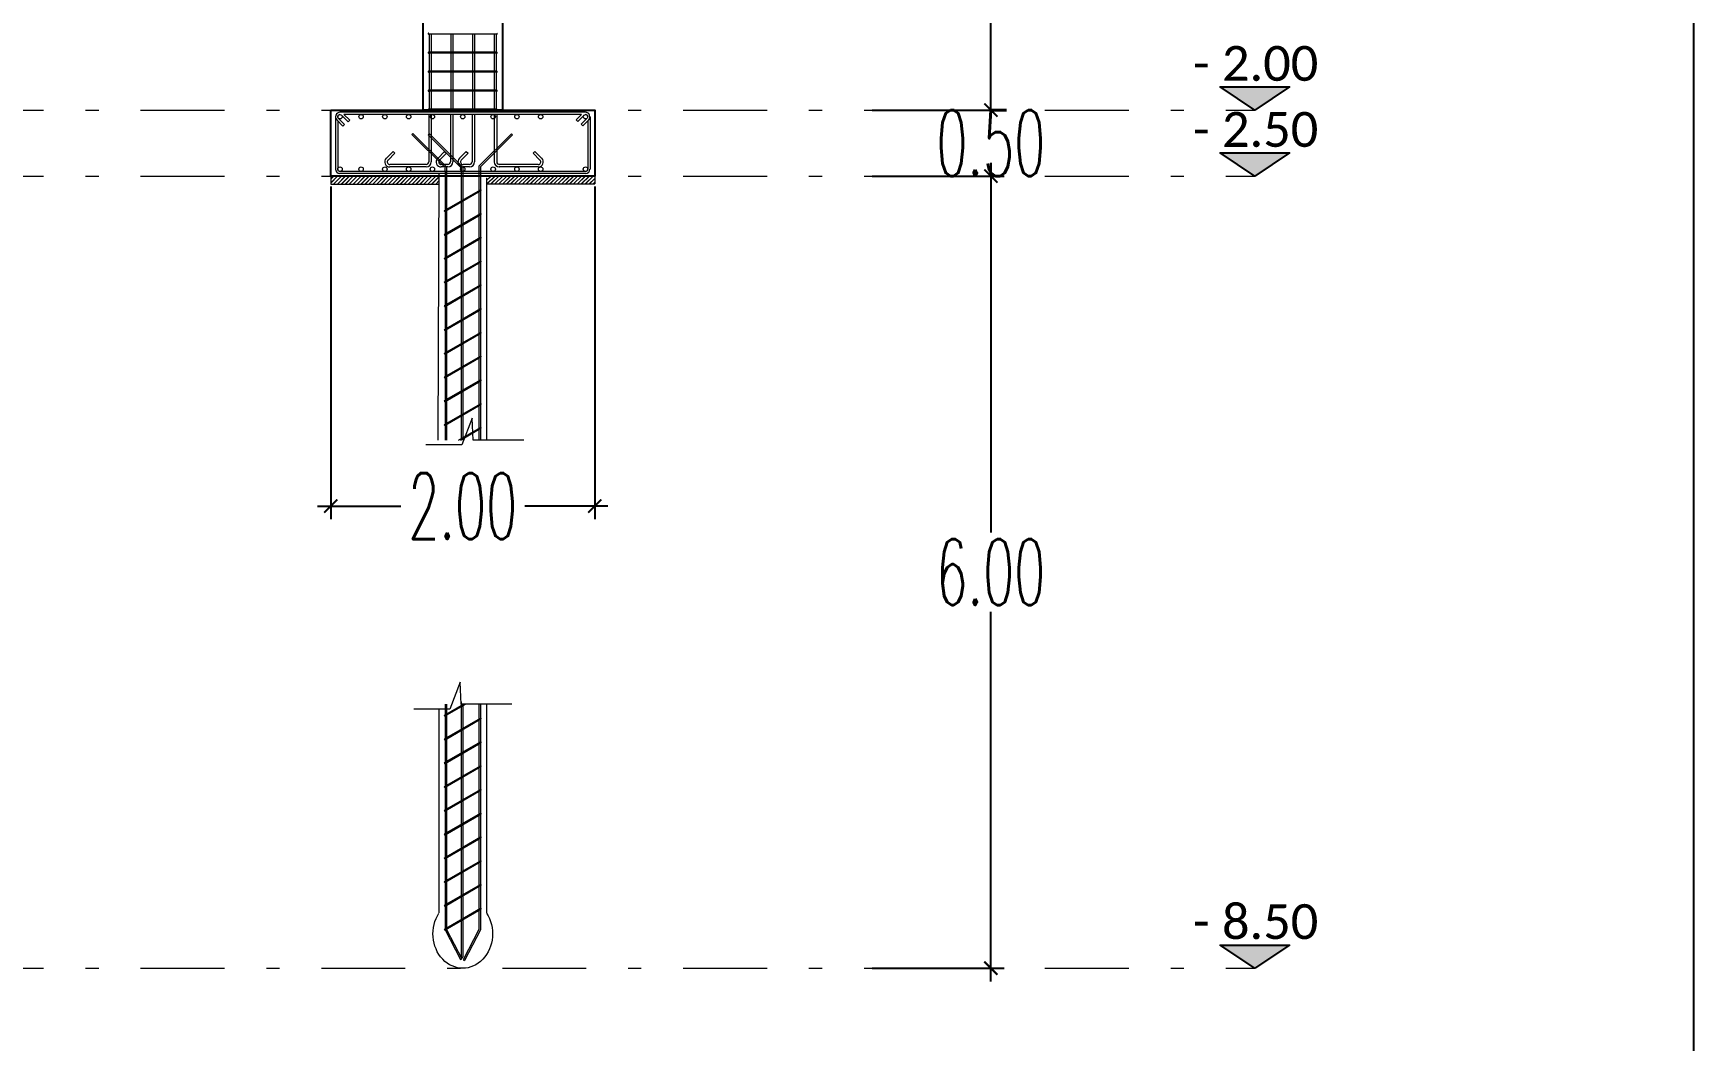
# Model space of a CAD drawing. Header units: millimetres. Extents: x 2175 to 3376, y 1504 to 1740.
# Drawn here: x 3363.49 to 3376.07, y 1604.78 to 1612.41 of the extents above; entities that cross this region are included whole.
import ezdxf

# ---------------------------------------------------------------- set-up
doc = ezdxf.new("R2010")
doc.units = ezdxf.units.MM
for name, pattern in [('DASHDOT2', [12.7, 6.35, -3.175, 0, -3.175]), ('DASHDOTX2', [50.8, 25.4, -12.7, 0, -12.7]), ('DASHED', [19.05, 12.7, -6.35])]:
    doc.linetypes.add(name, pattern=pattern)
doc.layers.add('As Atap', color=3, linetype='DASHDOTX2', lineweight=40)
doc.layers.add('Garis Dim', color=131, linetype='DASHED', lineweight=9)
for name, color, linetype in [('dinding baru', 142, 'Continuous'), ('KOP TEKS', 1, 'Continuous'), ('TEXT', 7, 'Continuous'), ('WF 150', 5, 'Continuous')]:
    doc.layers.add(name, color=color, linetype=linetype)
doc.layers.add('Layer2', color=7, linetype='DASHED', lineweight=40, true_color=0x238759)
doc.styles.add('-DIM2', font='simplex.shx', dxfattribs={"width": 0.55})
doc.styles.get("Standard").update_dxf_attribs({"font": 'arial.ttf'})
doc.dimstyles.new('DIMENSI MUSHOLLAH', dxfattribs={"dimtxt": 0.5, "dimasz": 0.1, "dimexe": 0.1, "dimexo": 0.1, "dimgap": 0.05, "dimtad": 0, "dimtih": 1, "dimtoh": 1, "dimzin": 0, "dimdsep": 46, "dimtxsty": '-DIM2', "dimblk": 'ARCHTICK', "dimcen": 0.3, "dimdle": 0.1, "dimclrd": 1, "dimclre": 1, "dimclrt": 2, "dimadec": 0, "dimazin": 0, "dimtfac": 1, "dimtix": 1, "dimtofl": 0, "dimtmove": 0, "dimatfit": 3, "dimldrblk": 'ARCHTICK', "dimfxl": 1, "dimtolj": 1, "dimtzin": 0, "dimarcsym": 0})

# ---------------------------------------------------------------- blocks, each defined once
blk = doc.blocks.new('_ArchTick')
at = {"color": 0, "linetype": 'ByBlock', "const_width": 0.15}
blk.add_lwpolyline([(-0.5, -0.5), (0.5, 0.5)], dxfattribs=at)
blk = doc.blocks.new('*D764')
at = {"layer": 'Defpoints', "color": 0, "transparency": 16777216}
for p in [(3369.748, 1611.331), (3370.748, 1611.331), (3369.748, 1605.331)]:
    blk.add_point(p, dxfattribs=at)
at = {"layer": 'dinding baru', "color": 1, "lineweight": -2, "transparency": 16777216}
for p, q in [((3370.748, 1611.431), (3370.748, 1608.631)), ((3370.748, 1605.231), (3370.748, 1608.031))]:
    blk.add_line(p, q, dxfattribs=at)
at = {"layer": 'dinding baru', "color": 1, "linetype": 'Continuous', "lineweight": -2, "transparency": 16777216}
for p, q in [((3369.848, 1611.331), (3370.848, 1611.331)), ((3369.848, 1605.331), (3370.848, 1605.331))]:
    blk.add_line(p, q, dxfattribs=at)
at = {"layer": 'dinding baru', "color": 1, "lineweight": -2, "transparency": 16777216, "xscale": 0.1, "yscale": 0.1, "zscale": 0.1}
for p, rotation in [((3370.748, 1611.331), 90), ((3370.748, 1605.331), 270)]:
    blk.add_blockref('_ArchTick', p, dxfattribs=dict(at, rotation=rotation))
at = {"layer": 'dinding baru', "color": 2, "lineweight": 0, "transparency": 16777216, "insert": (3370.748, 1608.331), "char_height": 0.5, "attachment_point": 5, "style": '-DIM2'}
blk.add_mtext('\\A1;6.00', dxfattribs=at)
blk = doc.blocks.new('*D765')
at = {"layer": 'Defpoints', "color": 0, "transparency": 16777216}
for p in [(3369.748, 1611.831), (3370.748, 1611.831), (3369.748, 1611.331)]:
    blk.add_point(p, dxfattribs=at)
at = {"layer": 'dinding baru', "color": 1, "lineweight": -2, "transparency": 16777216}
for p, q in [((3370.748, 1611.831), (3370.748, 1611.931)), ((3370.748, 1611.331), (3370.748, 1611.231))]:
    blk.add_line(p, q, dxfattribs=at)
at = {"layer": 'dinding baru', "color": 1, "linetype": 'Continuous', "lineweight": -2, "transparency": 16777216}
for p, q in [((3369.848, 1611.831), (3370.848, 1611.831)), ((3369.848, 1611.331), (3370.848, 1611.331))]:
    blk.add_line(p, q, dxfattribs=at)
at = {"layer": 'dinding baru', "color": 1, "lineweight": -2, "transparency": 16777216, "xscale": 0.1, "yscale": 0.1, "zscale": 0.1}
for p, rotation in [((3370.748, 1611.831), 270), ((3370.748, 1611.331), 90)]:
    blk.add_blockref('_ArchTick', p, dxfattribs=dict(at, rotation=rotation))
at = {"layer": 'dinding baru', "color": 2, "lineweight": 0, "transparency": 16777216, "insert": (3370.748, 1611.581), "char_height": 0.5, "attachment_point": 5, "style": '-DIM2'}
blk.add_mtext('\\A1;0.50', dxfattribs=at)
blk = doc.blocks.new('*D766')
at = {"layer": 'Defpoints', "color": 0, "transparency": 16777216}
for p in [(3369.748, 1613.831), (3370.748, 1613.831), (3369.748, 1611.831)]:
    blk.add_point(p, dxfattribs=at)
at = {"layer": 'dinding baru', "color": 1, "lineweight": -2, "transparency": 16777216}
for p, q in [((3370.748, 1613.931), (3370.748, 1613.131)), ((3370.748, 1611.731), (3370.748, 1612.531))]:
    blk.add_line(p, q, dxfattribs=at)
at = {"layer": 'dinding baru', "color": 1, "linetype": 'Continuous', "lineweight": -2, "transparency": 16777216}
for p, q in [((3369.848, 1613.831), (3370.848, 1613.831)), ((3369.848, 1611.831), (3370.848, 1611.831))]:
    blk.add_line(p, q, dxfattribs=at)
at = {"layer": 'dinding baru', "color": 1, "lineweight": -2, "transparency": 16777216, "xscale": 0.1, "yscale": 0.1, "zscale": 0.1}
for p, rotation in [((3370.748, 1613.831), 90), ((3370.748, 1611.831), 270)]:
    blk.add_blockref('_ArchTick', p, dxfattribs=dict(at, rotation=rotation))
at = {"layer": 'dinding baru', "color": 2, "lineweight": 0, "transparency": 16777216, "insert": (3370.748, 1612.831), "char_height": 0.5, "attachment_point": 5, "style": '-DIM2'}
blk.add_mtext('\\A1;2.00', dxfattribs=at)
blk = doc.blocks.new('*D798')
at = {"layer": 'Defpoints', "color": 0, "transparency": 16777216}
for p in [(3365.748, 1611.351), (3367.748, 1611.351), (3367.748, 1608.831)]:
    blk.add_point(p, dxfattribs=at)
at = {"layer": 'dinding baru', "color": 1, "linetype": 'Continuous', "lineweight": -2, "transparency": 16777216}
for p, q in [((3365.748, 1611.251), (3365.748, 1608.731)), ((3367.748, 1611.251), (3367.748, 1608.731))]:
    blk.add_line(p, q, dxfattribs=at)
at = {"layer": 'dinding baru', "color": 1, "lineweight": -2, "transparency": 16777216}
for p, q in [((3365.648, 1608.831), (3366.279, 1608.831)), ((3367.848, 1608.831), (3367.217, 1608.831))]:
    blk.add_line(p, q, dxfattribs=at)
at = {"layer": 'dinding baru', "color": 1, "lineweight": -2, "transparency": 16777216, "xscale": 0.1, "yscale": 0.1, "zscale": 0.1, "rotation": 180}
blk.add_blockref('_ArchTick', (3365.748, 1608.831), dxfattribs=at)
at = {"layer": 'dinding baru', "color": 1, "lineweight": -2, "transparency": 16777216, "xscale": 0.1, "yscale": 0.1, "zscale": 0.1}
blk.add_blockref('_ArchTick', (3367.748, 1608.831), dxfattribs=at)
at = {"layer": 'dinding baru', "color": 2, "lineweight": 0, "transparency": 16777216, "insert": (3366.748, 1608.831), "char_height": 0.5, "attachment_point": 5, "style": '-DIM2'}
blk.add_mtext('\\A1;2.00', dxfattribs=at)

msp = doc.modelspace()

# ---------------------------------------------------------------- hatches: boundary and pattern name
at = {"layer": 'Layer2', "linetype": 'ByBlock', "lineweight": 5}
h = msp.add_hatch(dxfattribs=at)
h.set_pattern_fill('JIS_LC_8', scale=0.0027, style=0)
h.set_pattern_definition([(45, (387.98299, 381.259822), (-0.01489166881, 0.01489166881), []), (45, (387.98407, 381.259822), (-0.01489166881, 0.01489166881), [])])
h.paths.add_polyline_path([(3366.508, 1611.329), (3365.748, 1611.33), (3365.748, 1611.27), (3366.508, 1611.269)])
h.paths.add_polyline_path([(3366.508, 1611.331), (3366.508, 1611.331), (3366.508, 1611.271), (3366.508, 1611.271)], flags=17)
h.paths.add_polyline_path([(3366.568, 1611.334), (3366.508, 1611.331), (3366.508, 1611.271), (3366.568, 1611.274)])
h.paths.add_polyline_path([(3367.748, 1611.331), (3366.928, 1611.331), (3366.928, 1611.271), (3367.748, 1611.271)])
at = {"layer": 'TEXT'}
h = msp.add_hatch(color=256, dxfattribs=at)
h.dxf.hatch_style = 1
h.paths.add_polyline_path([(3372.748, 1611.831), (3372.486, 1612.006), (3373.01, 1612.006)])
h = msp.add_hatch(color=256, dxfattribs=at)
h.dxf.hatch_style = 1
h.paths.add_polyline_path([(3372.748, 1611.331), (3372.486, 1611.506), (3373.01, 1611.506)])
h = msp.add_hatch(color=256, dxfattribs=at)
h.dxf.hatch_style = 1
h.paths.add_polyline_path([(3372.748, 1605.331), (3372.486, 1605.506), (3373.01, 1605.506)])

# ---------------------------------------------------------------- linework, layer by layer
at = {"layer": 'As Atap', "color": 0, "linetype": 'ByBlock', "lineweight": 5}
for p, q in [((3366.494, 1612.405), (3366.494, 1612.269)), ((3366.509, 1612.405), (3366.509, 1612.269)), ((3366.658, 1612.405), (3366.658, 1612.269)), ((3366.673, 1612.405), (3366.673, 1612.269)), ((3366.823, 1612.405), (3366.823, 1612.269)), ((3366.838, 1612.405), (3366.838, 1612.269)), ((3366.987, 1612.405), (3366.987, 1612.269)), ((3367.002, 1612.405), (3367.002, 1612.269)), ((3366.494, 1612.261), (3366.494, 1612.125)), ((3366.509, 1612.261), (3366.509, 1612.125)), ((3366.658, 1612.261), (3366.658, 1612.125)), ((3366.673, 1612.261), (3366.673, 1612.125)), ((3366.823, 1612.261), (3366.823, 1612.125)), ((3366.838, 1612.261), (3366.838, 1612.125)), ((3366.987, 1612.261), (3366.987, 1612.125)), ((3367.002, 1612.261), (3367.002, 1612.125)), ((3366.494, 1612.117), (3366.494, 1611.981)), ((3366.509, 1612.117), (3366.509, 1611.981)), ((3366.658, 1612.117), (3366.658, 1611.981)), ((3366.673, 1612.117), (3366.673, 1611.981)), ((3366.823, 1612.117), (3366.823, 1611.981)), ((3366.838, 1612.117), (3366.838, 1611.981)), ((3366.987, 1612.117), (3366.987, 1611.981)), ((3367.002, 1612.117), (3367.002, 1611.981)), ((3366.494, 1611.973), (3366.494, 1611.837)), ((3366.509, 1611.973), (3366.509, 1611.837)), ((3366.658, 1611.973), (3366.658, 1611.837)), ((3366.673, 1611.973), (3366.673, 1611.837)), ((3366.823, 1611.973), (3366.823, 1611.837)), ((3366.838, 1611.973), (3366.838, 1611.837)), ((3366.987, 1611.973), (3366.987, 1611.837)), ((3367.002, 1611.973), (3367.002, 1611.837)), ((3365.784, 1611.78), (3365.784, 1611.383)), ((3365.801, 1611.749), (3365.801, 1611.388)), ((3366.49, 1611.797), (3366.49, 1611.438)), ((3366.509, 1611.797), (3366.509, 1611.447)), ((3366.654, 1611.797), (3366.654, 1611.438)), ((3366.673, 1611.797), (3366.673, 1611.438)), ((3366.819, 1611.797), (3366.819, 1611.438)), ((3366.838, 1611.797), (3366.838, 1611.438)), ((3366.987, 1611.797), (3366.987, 1611.441)), ((3367.006, 1611.797), (3367.006, 1611.439)), ((3367.695, 1611.749), (3367.695, 1611.383)), ((3367.712, 1611.78), (3367.712, 1611.383)), ((3366.509, 1611.447), (3366.509, 1611.438)), ((3366.613, 1611.392), (3366.613, 1611.366)), ((3366.614, 1611.366), (3366.614, 1611.072)), ((3366.625, 1611.392), (3366.625, 1611.366)), ((3366.626, 1611.366), (3366.626, 1611.079)), ((3366.736, 1611.393), (3366.736, 1611.143)), ((3366.748, 1611.398), (3366.748, 1611.15)), ((3366.87, 1611.405), (3366.87, 1611.366)), ((3366.87, 1611.366), (3366.87, 1611.221)), ((3366.882, 1611.4), (3366.882, 1611.366)), ((3366.882, 1611.366), (3366.882, 1611.227)), ((3367.356, 1611.367), (3367.356, 1611.366)), ((3367.356, 1611.367), (3367.356, 1611.366)), ((3366.87, 1611.212), (3366.87, 1611.041)), ((3366.882, 1611.219), (3366.882, 1611.047)), ((3366.736, 1611.135), (3366.736, 1610.963)), ((3366.748, 1611.142), (3366.748, 1610.97)), ((3366.614, 1611.064), (3366.614, 1610.892)), ((3366.626, 1611.071), (3366.626, 1610.899)), ((3366.748, 1610.962), (3366.748, 1610.79)), ((3366.87, 1611.032), (3366.87, 1610.861)), ((3366.882, 1611.039), (3366.882, 1610.867)), ((3366.614, 1610.884), (3366.614, 1610.712)), ((3366.626, 1610.891), (3366.626, 1610.719)), ((3366.736, 1610.955), (3366.736, 1610.783)), ((3366.87, 1610.852), (3366.87, 1610.681)), ((3366.882, 1610.859), (3366.882, 1610.687)), ((3366.626, 1610.711), (3366.626, 1610.539)), ((3366.736, 1610.775), (3366.736, 1610.603)), ((3366.748, 1610.782), (3366.748, 1610.61)), ((3366.614, 1610.704), (3366.614, 1610.532)), ((3366.736, 1610.595), (3366.736, 1610.423)), ((3366.748, 1610.602), (3366.748, 1610.43)), ((3366.87, 1610.672), (3366.87, 1610.501)), ((3366.882, 1610.679), (3366.882, 1610.507)), ((3366.614, 1610.524), (3366.614, 1610.352)), ((3366.626, 1610.531), (3366.626, 1610.359)), ((3366.87, 1610.492), (3366.87, 1610.321)), ((3366.882, 1610.499), (3366.882, 1610.327)), ((3366.614, 1610.344), (3366.614, 1610.172)), ((3366.626, 1610.351), (3366.626, 1610.179)), ((3366.736, 1610.415), (3366.736, 1610.243)), ((3366.748, 1610.422), (3366.748, 1610.25)), ((3366.736, 1610.235), (3366.736, 1610.063)), ((3366.748, 1610.242), (3366.748, 1610.07)), ((3366.87, 1610.312), (3366.87, 1610.141)), ((3366.882, 1610.319), (3366.882, 1610.147)), ((3366.614, 1610.164), (3366.614, 1609.992)), ((3366.626, 1610.171), (3366.626, 1609.999)), ((3366.87, 1610.132), (3366.87, 1609.961)), ((3366.882, 1610.139), (3366.882, 1609.967)), ((3366.614, 1609.984), (3366.614, 1609.812)), ((3366.626, 1609.991), (3366.626, 1609.819)), ((3366.736, 1610.055), (3366.736, 1609.883)), ((3366.748, 1610.062), (3366.748, 1609.89)), ((3366.882, 1609.959), (3366.882, 1609.787)), ((3366.736, 1609.875), (3366.736, 1609.703)), ((3366.748, 1609.882), (3366.748, 1609.71)), ((3366.87, 1609.952), (3366.87, 1609.781)), ((3366.614, 1609.804), (3366.614, 1609.632)), ((3366.626, 1609.811), (3366.626, 1609.639)), ((3366.87, 1609.772), (3366.87, 1609.601)), ((3366.882, 1609.779), (3366.882, 1609.607)), ((3366.614, 1609.624), (3366.614, 1609.452)), ((3366.626, 1609.631), (3366.626, 1609.459)), ((3366.736, 1609.695), (3366.736, 1609.523)), ((3366.748, 1609.702), (3366.748, 1609.53)), ((3366.87, 1609.592), (3366.87, 1609.421)), ((3366.882, 1609.599), (3366.882, 1609.427)), ((3366.736, 1609.515), (3366.736, 1609.343)), ((3366.748, 1609.522), (3366.748, 1609.35)), ((3366.614, 1609.444), (3366.614, 1609.331)), ((3366.626, 1609.451), (3366.626, 1609.331)), ((3366.736, 1609.335), (3366.736, 1609.331)), ((3366.748, 1609.342), (3366.748, 1609.331)), ((3366.87, 1609.412), (3366.87, 1609.331)), ((3366.882, 1609.419), (3366.882, 1609.331)), ((3366.614, 1607.331), (3366.614, 1607.25)), ((3366.626, 1607.331), (3366.626, 1607.257)), ((3366.736, 1607.349), (3366.736, 1607.321)), ((3366.748, 1607.331), (3366.748, 1607.328)), ((3366.748, 1607.32), (3366.748, 1607.148)), ((3366.87, 1607.331), (3366.87, 1607.219)), ((3366.882, 1607.331), (3366.882, 1607.225)), ((3366.614, 1607.242), (3366.614, 1607.07)), ((3366.626, 1607.249), (3366.626, 1607.077)), ((3366.736, 1607.313), (3366.736, 1607.141)), ((3366.87, 1607.21), (3366.87, 1607.039)), ((3366.882, 1607.217), (3366.882, 1607.045)), ((3366.614, 1607.062), (3366.614, 1606.89)), ((3366.626, 1607.069), (3366.626, 1606.897)), ((3366.736, 1607.133), (3366.736, 1606.961)), ((3366.748, 1607.14), (3366.748, 1606.968)), ((3366.736, 1606.953), (3366.736, 1606.781)), ((3366.748, 1606.96), (3366.748, 1606.788)), ((3366.87, 1607.03), (3366.87, 1606.859)), ((3366.882, 1607.037), (3366.882, 1606.865)), ((3366.614, 1606.882), (3366.614, 1606.71)), ((3366.626, 1606.889), (3366.626, 1606.717)), ((3366.87, 1606.85), (3366.87, 1606.679)), ((3366.882, 1606.857), (3366.882, 1606.685)), ((3366.614, 1606.702), (3366.614, 1606.53)), ((3366.626, 1606.709), (3366.626, 1606.537)), ((3366.736, 1606.773), (3366.736, 1606.601)), ((3366.748, 1606.78), (3366.748, 1606.608)), ((3366.736, 1606.593), (3366.736, 1606.421)), ((3366.748, 1606.6), (3366.748, 1606.428)), ((3366.87, 1606.67), (3366.87, 1606.499)), ((3366.882, 1606.677), (3366.882, 1606.505)), ((3366.614, 1606.522), (3366.614, 1606.35)), ((3366.626, 1606.529), (3366.626, 1606.357)), ((3366.87, 1606.49), (3366.87, 1606.319)), ((3366.882, 1606.497), (3366.882, 1606.325)), ((3366.614, 1606.342), (3366.614, 1606.17)), ((3366.626, 1606.349), (3366.626, 1606.177)), ((3366.736, 1606.413), (3366.736, 1606.241)), ((3366.748, 1606.42), (3366.748, 1606.248)), ((3366.87, 1606.31), (3366.87, 1606.139)), ((3366.882, 1606.317), (3366.882, 1606.145)), ((3366.736, 1606.233), (3366.736, 1606.061)), ((3366.748, 1606.24), (3366.748, 1606.068)), ((3366.614, 1606.162), (3366.614, 1605.99)), ((3366.626, 1606.169), (3366.626, 1605.997)), ((3366.748, 1606.06), (3366.748, 1605.888)), ((3366.87, 1606.13), (3366.87, 1605.959)), ((3366.882, 1606.137), (3366.882, 1605.965)), ((3366.614, 1605.982), (3366.614, 1605.81)), ((3366.626, 1605.989), (3366.626, 1605.817)), ((3366.736, 1606.053), (3366.736, 1605.881)), ((3366.87, 1605.95), (3366.87, 1605.779)), ((3366.882, 1605.957), (3366.882, 1605.785)), ((3366.626, 1605.809), (3366.626, 1605.637)), ((3366.736, 1605.873), (3366.736, 1605.701)), ((3366.748, 1605.88), (3366.748, 1605.708)), ((3366.614, 1605.802), (3366.614, 1605.63)), ((3366.736, 1605.693), (3366.736, 1605.414)), ((3366.748, 1605.7), (3366.748, 1605.414)), ((3366.87, 1605.77), (3366.87, 1605.625)), ((3366.882, 1605.777), (3366.882, 1605.622)), ((3366.626, 1605.629), (3366.626, 1605.625)), ((3366.626, 1605.629), (3366.626, 1605.625))]:
    msp.add_line(p, q, dxfattribs=at)
at = {"layer": 'As Atap', "color": 7, "linetype": 'ByBlock', "lineweight": 5}
for p, q in [((3366.568, 1611.352), (3366.558, 1609.331)), ((3365.748, 1611.331), (3365.748, 1611.269)), ((3366.928, 1611.314), (3366.928, 1609.331)), ((3367.748, 1611.331), (3367.748, 1611.271)), ((3366.928, 1607.331), (3366.928, 1605.75)), ((3366.568, 1607.294), (3366.568, 1605.75))]:
    msp.add_line(p, q, dxfattribs=at)
at = {"layer": 'As Atap', "color": 2, "linetype": 'ByBlock', "lineweight": 5}
msp.add_line((3366.736, 1605.332), (3366.736, 1605.331), dxfattribs=at)
at = {"layer": 'Garis Dim', "color": 0, "linetype": 'ByBlock', "lineweight": 5}
for p, q in [((3367.006, 1612.405), (3366.49, 1612.405)), ((3367.006, 1612.269), (3366.49, 1612.269)), ((3367.006, 1612.261), (3366.49, 1612.261)), ((3367.006, 1612.125), (3366.49, 1612.125)), ((3367.006, 1612.117), (3366.49, 1612.117)), ((3367.006, 1611.981), (3366.49, 1611.981)), ((3367.006, 1611.973), (3366.49, 1611.973)), ((3365.788, 1611.797), (3365.788, 1611.797)), ((3365.794, 1611.756), (3365.84, 1611.71)), ((3365.805, 1611.769), (3365.853, 1611.721)), ((3367.678, 1611.814), (3365.818, 1611.814)), ((3365.829, 1611.792), (3365.879, 1611.742)), ((3365.853, 1611.721), (3365.84, 1611.71)), ((3367.648, 1611.797), (3365.848, 1611.797)), ((3365.848, 1611.797), (3365.892, 1611.753)), ((3365.892, 1611.753), (3365.879, 1611.742)), ((3367.006, 1611.837), (3366.49, 1611.837)), ((3367.006, 1611.829), (3366.49, 1611.829)), ((3367.648, 1611.797), (3367.607, 1611.756)), ((3367.607, 1611.756), (3367.619, 1611.745)), ((3367.665, 1611.79), (3367.619, 1611.745)), ((3367.691, 1611.769), (3367.645, 1611.723)), ((3367.645, 1611.723), (3367.657, 1611.711)), ((3367.702, 1611.756), (3367.657, 1611.711)), ((3366.37, 1611.654), (3366.362, 1611.646)), ((3366.611, 1611.397), (3366.362, 1611.646)), ((3366.62, 1611.405), (3366.37, 1611.654)), ((3366.494, 1611.652), (3366.485, 1611.643)), ((3366.736, 1611.393), (3366.485, 1611.643)), ((3366.748, 1611.397), (3366.494, 1611.652)), ((3366.87, 1611.405), (3367.116, 1611.651)), ((3366.882, 1611.4), (3367.124, 1611.642)), ((3367.116, 1611.651), (3367.124, 1611.642)), ((3366.168, 1611.465), (3366.22, 1611.518)), ((3366.182, 1611.452), (3366.234, 1611.504)), ((3366.22, 1611.518), (3366.234, 1611.504)), ((3366.558, 1611.465), (3366.61, 1611.518)), ((3366.571, 1611.452), (3366.624, 1611.504)), ((3366.61, 1611.518), (3366.624, 1611.504)), ((3366.722, 1611.465), (3366.774, 1611.518)), ((3366.736, 1611.452), (3366.788, 1611.504)), ((3366.774, 1611.518), (3366.788, 1611.504)), ((3367.295, 1611.518), (3367.281, 1611.504)), ((3367.333, 1611.452), (3367.281, 1611.504)), ((3367.347, 1611.465), (3367.295, 1611.518)), ((3367.678, 1611.366), (3365.818, 1611.366)), ((3367.578, 1611.35), (3365.818, 1611.35)), ((3367.678, 1611.35), (3365.818, 1611.35)), ((3366.471, 1611.419), (3366.195, 1611.419)), ((3366.471, 1611.4), (3366.195, 1611.4)), ((3366.635, 1611.419), (3366.585, 1611.419)), ((3366.635, 1611.4), (3366.585, 1611.4)), ((3366.799, 1611.419), (3366.75, 1611.419)), ((3366.799, 1611.4), (3366.75, 1611.4)), ((3367.32, 1611.419), (3367.025, 1611.419)), ((3367.32, 1611.4), (3367.025, 1611.4)), ((3367.032, 1611.397), (3367.029, 1611.4)), ((3366.61, 1611.07), (3366.882, 1611.227)), ((3366.614, 1611.064), (3366.886, 1611.221)), ((3366.61, 1610.89), (3366.882, 1611.047)), ((3366.614, 1610.884), (3366.886, 1611.041)), ((3366.61, 1610.71), (3366.882, 1610.867)), ((3366.614, 1610.704), (3366.886, 1610.861)), ((3366.61, 1610.53), (3366.882, 1610.687)), ((3366.614, 1610.524), (3366.886, 1610.681)), ((3366.61, 1610.35), (3366.882, 1610.507)), ((3366.614, 1610.344), (3366.886, 1610.501)), ((3366.61, 1610.17), (3366.882, 1610.327)), ((3366.614, 1610.164), (3366.886, 1610.321)), ((3366.61, 1609.99), (3366.882, 1610.147)), ((3366.614, 1609.984), (3366.886, 1610.141)), ((3366.61, 1609.81), (3366.882, 1609.967)), ((3366.614, 1609.804), (3366.886, 1609.961)), ((3366.61, 1609.63), (3366.882, 1609.787)), ((3366.614, 1609.624), (3366.886, 1609.781)), ((3366.61, 1609.45), (3366.882, 1609.607)), ((3366.614, 1609.444), (3366.886, 1609.601)), ((3366.716, 1609.331), (3366.882, 1609.427)), ((3366.731, 1609.331), (3366.886, 1609.421)), ((3366.61, 1607.248), (3366.754, 1607.331)), ((3366.614, 1607.242), (3366.769, 1607.331)), ((3366.61, 1607.068), (3366.882, 1607.225)), ((3366.614, 1607.062), (3366.886, 1607.219)), ((3366.61, 1606.888), (3366.882, 1607.045)), ((3366.614, 1606.882), (3366.886, 1607.039)), ((3366.61, 1606.708), (3366.882, 1606.865)), ((3366.614, 1606.702), (3366.886, 1606.859)), ((3366.61, 1606.528), (3366.882, 1606.685)), ((3366.614, 1606.522), (3366.886, 1606.679)), ((3366.61, 1606.348), (3366.882, 1606.505)), ((3366.614, 1606.342), (3366.886, 1606.499)), ((3366.61, 1606.168), (3366.882, 1606.325)), ((3366.614, 1606.162), (3366.886, 1606.319)), ((3366.61, 1605.988), (3366.882, 1606.145)), ((3366.614, 1605.982), (3366.886, 1606.139)), ((3366.61, 1605.808), (3366.882, 1605.965)), ((3366.614, 1605.802), (3366.886, 1605.959)), ((3366.61, 1605.628), (3366.882, 1605.785)), ((3366.614, 1605.622), (3366.886, 1605.779)), ((3366.614, 1605.622), (3366.732, 1605.396)), ((3366.626, 1605.625), (3366.742, 1605.402)), ((3366.87, 1605.625), (3366.75, 1605.394)), ((3366.882, 1605.622), (3366.761, 1605.389)), ((3366.732, 1605.396), (3366.742, 1605.402)), ((3366.736, 1605.414), (3366.748, 1605.414)), ((3366.75, 1605.394), (3366.761, 1605.389))]:
    msp.add_line(p, q, dxfattribs=at)
at = {"layer": 'Garis Dim', "linetype": 'DASHDOT2', "ltscale": 0.1}
for p, q in [((3243.748, 1611.831), (3372.748, 1611.831)), ((3243.748, 1611.331), (3372.748, 1611.331)), ((3243.748, 1605.331), (3372.748, 1605.331))]:
    msp.add_line(p, q, dxfattribs=at)
at = {"layer": 'Garis Dim', "color": 7, "linetype": 'ByBlock', "lineweight": 5}
for p, q in [((3365.748, 1611.269), (3366.568, 1611.269)), ((3366.928, 1611.271), (3367.748, 1611.271))]:
    msp.add_line(p, q, dxfattribs=at)
at = {"layer": 'Garis Dim', "color": 0, "linetype": 'ByBlock', "lineweight": 5}
for centre in [(3365.818, 1611.78), (3365.978, 1611.78), (3366.158, 1611.78), (3366.338, 1611.78), (3366.518, 1611.78), (3366.748, 1611.78), (3366.978, 1611.78), (3367.158, 1611.78), (3367.338, 1611.78), (3367.678, 1611.78), (3365.818, 1611.383), (3365.978, 1611.383), (3366.158, 1611.383), (3366.338, 1611.383), (3366.518, 1611.383), (3366.748, 1611.383), (3366.978, 1611.383), (3367.158, 1611.383), (3367.338, 1611.383), (3367.678, 1611.383)]:
    msp.add_circle(centre, 0.0168, dxfattribs=at)
for centre, radius, start, end in [((3366.49, 1612.409), 0.00384, 90, 270.0006), ((3367.006, 1612.409), 0.00384, 270, 90), ((3366.49, 1612.265), 0.00384, 90, 270.0006), ((3367.006, 1612.265), 0.00384, 270, 90), ((3366.49, 1612.121), 0.00384, 90, 270.0006), ((3367.006, 1612.121), 0.00384, 270, 90), ((3366.49, 1611.977), 0.00384, 90, 270.0006), ((3367.006, 1611.977), 0.00384, 270, 90), ((3365.818, 1611.78), 0.0336, 90, 225), ((3365.818, 1611.78), 0.0336, 90, 180), ((3365.818, 1611.78), 0.0336, 90, 180), ((3365.818, 1611.78), 0.0168, 90, 180), ((3366.49, 1611.833), 0.00384, 90, 270.0006), ((3367.006, 1611.833), 0.00384, 270, 90), ((3367.678, 1611.78), 0.0336, 0, 90), ((3367.678, 1611.78), 0.0336, 315, 90), ((3367.678, 1611.78), 0.0336, 0, 90), ((3367.678, 1611.78), 0.0168, 0, 90), ((3366.195, 1611.438), 0.0384, 135, 270), ((3366.585, 1611.438), 0.0384, 135, 270), ((3366.75, 1611.438), 0.0384, 135, 270), ((3367.32, 1611.438), 0.0384, 270, 45), ((3365.818, 1611.383), 0.0336, 180, 270), ((3365.818, 1611.383), 0.0168, 180, 270), ((3366.195, 1611.438), 0.0192, 135, 270), ((3366.471, 1611.438), 0.0192, 270, 0), ((3366.471, 1611.438), 0.0384, 270, 0), ((3366.585, 1611.438), 0.0192, 135, 270), ((3366.607, 1611.392), 0.018, 0, 45), ((3366.635, 1611.438), 0.0192, 270, 0), ((3366.635, 1611.438), 0.0384, 270, 360), ((3366.75, 1611.438), 0.0192, 135, 270), ((3366.727, 1611.392), 0.006, 0, 45), ((3366.799, 1611.438), 0.0192, 270, 0), ((3366.799, 1611.438), 0.0384, 270, 0), ((3367.025, 1611.438), 0.0384, 180, 270), ((3367.025, 1611.438), 0.0192, 180, 270), ((3367.32, 1611.438), 0.0192, 270, 45), ((3367.678, 1611.383), 0.0336, 270, 0), ((3367.678, 1611.383), 0.0168, 270, 0), ((3366.884, 1611.224), 0.0036, 298.5406, 121.4606), ((3366.612, 1611.067), 0.0036, 120.0006, 300.0006), ((3366.884, 1611.044), 0.0036, 298.5406, 121.4606), ((3366.612, 1610.887), 0.0036, 120.0006, 300.0006), ((3366.884, 1610.864), 0.0036, 298.5406, 121.4606), ((3366.612, 1610.707), 0.0036, 120.0006, 300.0006), ((3366.884, 1610.684), 0.0036, 298.5406, 121.4606), ((3366.612, 1610.527), 0.0036, 120.0006, 300.0006), ((3366.884, 1610.504), 0.0036, 298.5406, 121.4606), ((3366.612, 1610.347), 0.0036, 120.0006, 300.0006), ((3366.884, 1610.324), 0.0036, 298.5406, 121.4606), ((3366.612, 1610.167), 0.0036, 120.0006, 300.0006), ((3366.884, 1610.144), 0.0036, 298.5406, 121.4606), ((3366.612, 1609.987), 0.0036, 120.0006, 300.0006), ((3366.884, 1609.964), 0.0036, 298.5406, 121.4606), ((3366.612, 1609.807), 0.0036, 120.0006, 300.0006), ((3366.884, 1609.784), 0.0036, 298.5406, 121.4606), ((3366.612, 1609.627), 0.0036, 120.0006, 300.0006), ((3366.884, 1609.604), 0.0036, 298.5406, 121.4606), ((3366.612, 1609.447), 0.0036, 120.0006, 300.0006), ((3366.884, 1609.424), 0.0036, 298.5406, 121.4606), ((3366.612, 1607.245), 0.0036, 120.0006, 300.0006), ((3366.884, 1607.222), 0.0036, 298.5406, 121.4606), ((3366.612, 1607.065), 0.0036, 120.0006, 300.0006), ((3366.884, 1607.042), 0.0036, 298.5406, 121.4606), ((3366.612, 1606.885), 0.0036, 120.0006, 300.0006), ((3366.884, 1606.862), 0.0036, 298.5406, 121.4606), ((3366.612, 1606.705), 0.0036, 120.0006, 300.0006), ((3366.884, 1606.682), 0.0036, 298.5406, 121.4606), ((3366.612, 1606.525), 0.0036, 120.0006, 300.0006), ((3366.884, 1606.502), 0.0036, 298.5406, 121.4606), ((3366.612, 1606.345), 0.0036, 120.0006, 300.0006), ((3366.884, 1606.322), 0.0036, 298.5406, 121.4606), ((3366.612, 1606.165), 0.0036, 120.0006, 300.0006), ((3366.884, 1606.142), 0.0036, 298.5406, 121.4606), ((3366.612, 1605.985), 0.0036, 120.0006, 300.0006), ((3366.884, 1605.962), 0.0036, 298.5406, 121.4606), ((3366.612, 1605.805), 0.0036, 120.0006, 300.0006), ((3366.884, 1605.782), 0.0036, 298.5406, 121.4606), ((3366.612, 1605.625), 0.0036, 120.0006, 300.0006)]:
    msp.add_arc(centre, radius, start, end, dxfattribs=at)
at = {"layer": 'Garis Dim', "color": 7, "linetype": 'ByBlock', "lineweight": 5, "extrusion": (0, 0, -1)}
msp.add_ellipse((3366.748, 1605.592), major_axis=(0, 0.261), ratio=0.864672, start_param=0.923757, end_param=5.359428, dxfattribs=at)
at = {"layer": 'KOP TEKS', "color": 2}
msp.add_lwpolyline([(3239.188, 1683.476), (3239.188, 1586.689), (3376.072, 1586.689), (3376.072, 1683.476)], close=True, dxfattribs=at)
at = {"layer": 'Layer2', "linetype": 'ByBlock', "lineweight": 5}
for points in [[(3367.21, 1609.331), (3366.827, 1609.331), (3366.82, 1609.498), (3366.74, 1609.294), (3366.468, 1609.294)], [(3367.119, 1607.331), (3366.737, 1607.331), (3366.729, 1607.498), (3366.65, 1607.294), (3366.378, 1607.294)]]:
    msp.add_lwpolyline(points, dxfattribs=at)
at = {"layer": 'TEXT'}
for points in [[(3372.748, 1611.831), (3372.486, 1612.006), (3373.01, 1612.006), (3372.748, 1611.831)], [(3372.748, 1611.331), (3372.486, 1611.506), (3373.01, 1611.506), (3372.748, 1611.331)], [(3372.748, 1605.331), (3372.486, 1605.506), (3373.01, 1605.506), (3372.748, 1605.331)]]:
    msp.add_lwpolyline(points, dxfattribs=at)
at = {"layer": 'WF 150'}
for points in [[(3366.448, 1614.831), (3367.048, 1614.831), (3367.048, 1611.831), (3366.448, 1611.831)], [(3365.748, 1611.831), (3367.748, 1611.831), (3367.748, 1611.331), (3365.748, 1611.331)]]:
    msp.add_lwpolyline(points, close=True, dxfattribs=at)

# ---------------------------------------------------------------- texts
at = {"color": 7, "lineweight": 5, "char_height": 0.26387, "width": 1.23764, "attachment_point": 1}
for s, insert in [('\\pxsm1,ql;{\\fCalibri Light|b0|i0|c0|p34;- 2.00}', (3372.28, 1612.316)), ('\\pxsm1,ql;{\\fCalibri Light|b0|i0|c0|p34;- 2.50}', (3372.28, 1611.816)), ('\\pxsm1,ql;{\\fCalibri Light|b0|i0|c0|p34;- 8.50}', (3372.28, 1605.816))]:
    msp.add_mtext(s, dxfattribs=dict(at, insert=insert))

# ---------------------------------------------------------------- dimensions: what is measured, and where the dimension line sits
at = {"layer": 'dinding baru', "lineweight": 0}
for base, p1, p2, picture, middle in [((3370.748, 1613.831), (3369.748, 1611.831), (3369.748, 1613.831), '*D766', (3370.748, 1612.831)), ((3370.748, 1611.831), (3369.748, 1611.331), (3369.748, 1611.831), '*D765', (3370.748, 1611.581)), ((3370.748, 1611.331), (3369.748, 1605.331), (3369.748, 1611.331), '*D764', (3370.748, 1608.331))]:
    dim = msp.add_linear_dim(base=base, p1=p1, p2=p2, angle=90, dimstyle='DIMENSI MUSHOLLAH', dxfattribs=at)
    dim.commit()
    dim.dimension.update_dxf_attribs({"geometry": picture, "text_midpoint": middle})
dim = msp.add_linear_dim(base=(3367.748, 1608.831), p1=(3365.748, 1611.351), p2=(3367.748, 1611.351), dimstyle='DIMENSI MUSHOLLAH', dxfattribs=at)
dim.commit()
dim.dimension.update_dxf_attribs({"geometry": '*D798', "text_midpoint": (3366.748, 1608.831)})

doc.saveas('drawing.dxf')
